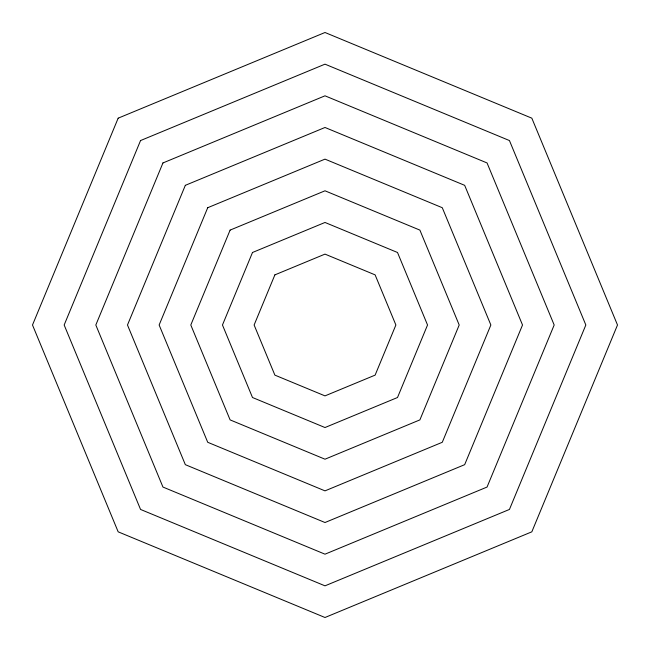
<?xml version="1.0" encoding="UTF-8"?>
<svg xmlns="http://www.w3.org/2000/svg" width="650" height="650" viewBox="0 0 650 650"><rect width="100%" height="100%" fill="white"/><g stroke="black" fill="none" stroke-linecap="round" stroke-linejoin="round"><path stroke-width="0.97" d="M118.17 118.17L32.5 325L118.17 531.83L325 617.5L531.83 531.83L617.5 325L531.83 118.17L325 32.5L118.17 118.17M140.554 140.554L64.163 325L140.554 509.446L325 585.837L509.446 509.446L585.837 325L509.446 140.554L325 64.163L140.554 140.554M162.947 162.947L95.818 325L162.947 487.053L325 554.182L487.053 487.053L554.182 325L487.053 162.947L325 95.818L162.947 162.947M185.331 185.331L127.481 325L185.331 464.669L325 522.519L464.669 464.669L522.519 325L464.669 185.331L325 127.481L185.331 185.331M207.716 207.716L159.136 325L207.716 442.284L325 490.864L442.284 442.284L490.864 325L442.284 207.716L325 159.136L207.716 207.716M230.108 230.108L190.799 325L230.108 419.892L325 459.201L419.892 419.892L459.201 325L419.892 230.108L325 190.799L230.108 230.108M252.493 252.493L222.463 325L252.493 397.507L325 427.538L397.507 397.507L427.538 325L397.507 252.493L325 222.463L252.493 252.493M274.877 274.877L254.118 325L274.877 375.123L325 395.882L375.123 375.123L395.882 325L375.123 274.877L325 254.118L274.877 274.877"/></g></svg>
